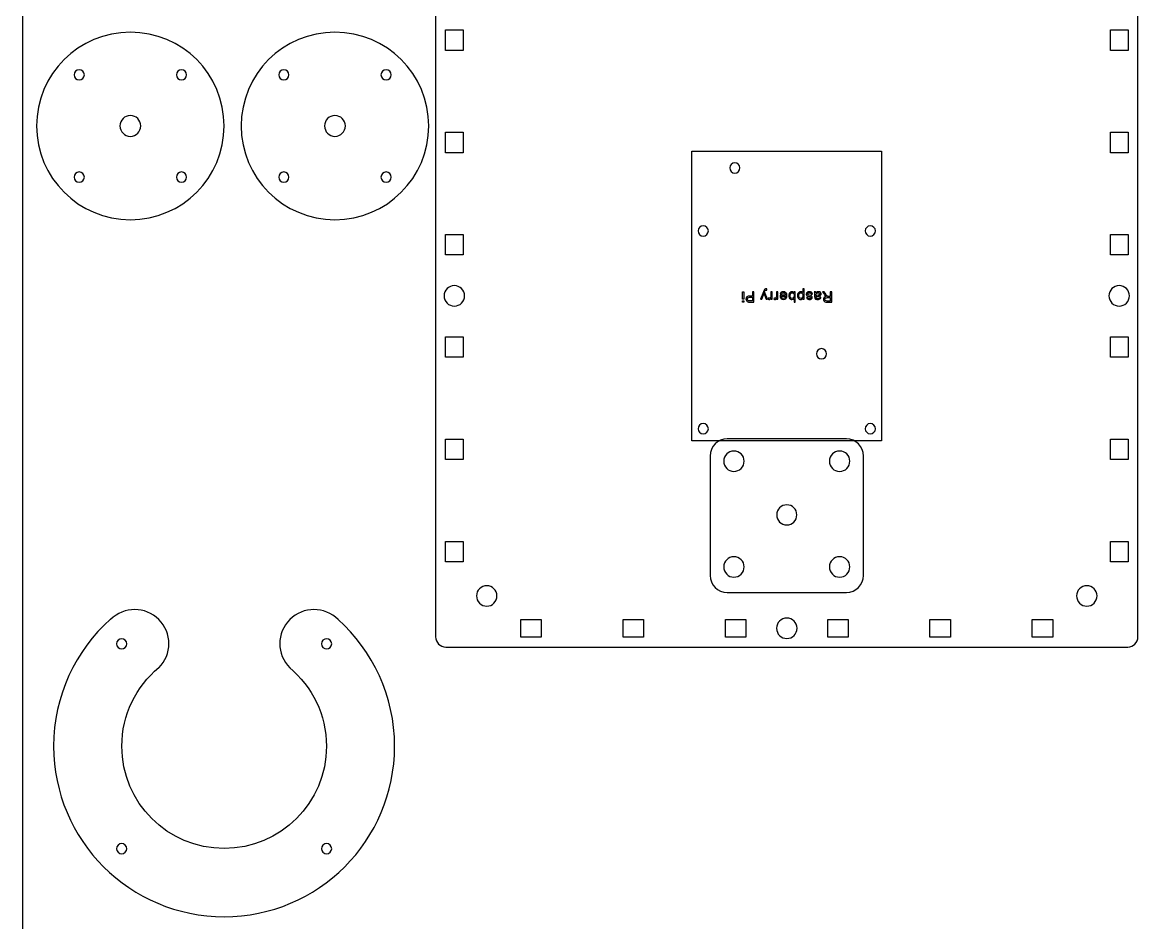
# Model space of a CAD drawing. Extents: x -439 to 785, y -667 to -15.
# Drawn here: x 15 to 345.8, y -523.3 to -259.4 of the extents above; entities that cross this region are included whole.
import ezdxf

# ---------------------------------------------------------------- set-up
doc = ezdxf.new("R2010")
doc.units = 0
doc.header["$MEASUREMENT"] = 0
doc.layers.add('LAYER_1', color=7, linetype='CONTINUOUS')

# ---------------------------------------------------------------- blocks, each defined once
blk = doc.blocks.new('BLOCK_2')
at = {"layer": 'LAYER_1', "color": 250}
blk.add_open_spline([(785, -570), (785, -578.28), (778.28, -585), (770, -585), (770, -585), (30, -585), (30, -585), (21.72, -585), (15, -578.28), (15, -570), (15, -570), (15, -30), (15, -30), (15, -21.72), (21.72, -15), (30, -15), (30, -15), (770, -15), (770, -15), (778.28, -15), (785, -21.72), (785, -30), (785, -30), (785, -570), (785, -570)], degree=3, knots=[0, 0, 0, 0, 1, 1, 1, 2, 2, 2, 3, 3, 3, 4, 4, 4, 5, 5, 5, 6, 6, 6, 7, 7, 7, 8, 8, 8, 8], dxfattribs=at)
blk = doc.blocks.new('BLOCK_7')
at = {"layer": 'LAYER_1', "color": 30}
for points in [[(226.51, -338.35), (226.51, -340.54), (226.13, -340.54), (226.13, -338.35), (226.51, -338.35)], [(226.51, -340.95), (226.51, -341.38), (226.13, -341.38), (226.13, -340.95), (226.51, -340.95)]]:
    blk.add_lwpolyline(points, dxfattribs=at)
for points, knots in [([(229.5, -338.35), (229.5, -338.35), (229.5, -341.38), (229.5, -341.38), (229.5, -341.38), (228.35, -341.38), (228.35, -341.38), (228.15, -341.38), (228, -341.37), (227.89, -341.35), (227.74, -341.32), (227.62, -341.28), (227.52, -341.21), (227.42, -341.14), (227.34, -341.04), (227.28, -340.91), (227.21, -340.79), (227.18, -340.65), (227.18, -340.5), (227.18, -340.24), (227.27, -340.03), (227.43, -339.85), (227.59, -339.67), (227.89, -339.58), (228.32, -339.58), (228.32, -339.58), (229.1, -339.58), (229.1, -339.58), (229.1, -339.58), (229.1, -338.35), (229.1, -338.35), (229.1, -338.35), (229.5, -338.35), (229.5, -338.35)], [0, 0, 0, 0, 1, 1, 1, 2, 2, 2, 3, 3, 3, 4, 4, 4, 5, 5, 5, 6, 6, 6, 7, 7, 7, 8, 8, 8, 9, 9, 9, 10, 10, 10, 11, 11, 11, 11]), ([(229.1, -339.94), (229.1, -339.94), (228.31, -339.94), (228.31, -339.94), (228.05, -339.94), (227.87, -339.99), (227.76, -340.08), (227.65, -340.18), (227.6, -340.31), (227.6, -340.49), (227.6, -340.62), (227.63, -340.72), (227.69, -340.82), (227.76, -340.91), (227.84, -340.96), (227.95, -340.99), (228.01, -341.01), (228.14, -341.02), (228.32, -341.02), (228.32, -341.02), (229.1, -341.02), (229.1, -341.02), (229.1, -341.02), (229.1, -339.94), (229.1, -339.94)], [0, 0, 0, 0, 1, 1, 1, 2, 2, 2, 3, 3, 3, 4, 4, 4, 5, 5, 5, 6, 6, 6, 7, 7, 7, 8, 8, 8, 8]), ([(233.28, -337.5), (233.28, -337.5), (233.32, -337.85), (233.32, -337.85), (233.24, -337.83), (233.17, -337.82), (233.11, -337.82), (233.02, -337.82), (232.96, -337.83), (232.91, -337.86), (232.86, -337.89), (232.82, -337.93), (232.78, -337.98), (232.76, -338.01), (232.72, -338.11), (232.67, -338.25), (232.66, -338.27), (232.65, -338.3), (232.64, -338.34), (232.64, -338.34), (233.47, -340.54), (233.47, -340.54), (233.47, -340.54), (233.07, -340.54), (233.07, -340.54), (233.07, -340.54), (232.61, -339.27), (232.61, -339.27), (232.55, -339.11), (232.5, -338.94), (232.45, -338.76), (232.41, -338.93), (232.36, -339.1), (232.3, -339.26), (232.3, -339.26), (231.83, -340.54), (231.83, -340.54), (231.83, -340.54), (231.46, -340.54), (231.46, -340.54), (231.46, -340.54), (232.29, -338.31), (232.29, -338.31), (232.38, -338.07), (232.45, -337.9), (232.5, -337.81), (232.57, -337.69), (232.65, -337.6), (232.73, -337.54), (232.82, -337.49), (232.92, -337.46), (233.04, -337.46), (233.11, -337.46), (233.19, -337.47), (233.28, -337.5)], [0, 0, 0, 0, 1, 1, 1, 2, 2, 2, 3, 3, 3, 4, 4, 4, 5, 5, 5, 6, 6, 6, 7, 7, 7, 8, 8, 8, 9, 9, 9, 10, 10, 10, 11, 11, 11, 12, 12, 12, 13, 13, 13, 14, 14, 14, 15, 15, 15, 16, 16, 16, 17, 17, 17, 18, 18, 18, 18]), ([(234.89, -338.35), (234.89, -338.35), (234.89, -340.54), (234.89, -340.54), (234.89, -340.54), (234.55, -340.54), (234.55, -340.54), (234.55, -340.54), (234.55, -340.21), (234.55, -340.21), (234.47, -340.37), (234.39, -340.47), (234.31, -340.52), (234.24, -340.57), (234.16, -340.59), (234.08, -340.59), (233.95, -340.59), (233.82, -340.55), (233.69, -340.47), (233.69, -340.47), (233.82, -340.13), (233.82, -340.13), (233.91, -340.18), (234, -340.21), (234.09, -340.21), (234.18, -340.21), (234.25, -340.18), (234.31, -340.13), (234.38, -340.09), (234.42, -340.02), (234.45, -339.93), (234.49, -339.8), (234.51, -339.65), (234.51, -339.5), (234.51, -339.5), (234.51, -338.35), (234.51, -338.35), (234.51, -338.35), (234.89, -338.35), (234.89, -338.35)], [0, 0, 0, 0, 1, 1, 1, 2, 2, 2, 3, 3, 3, 4, 4, 4, 5, 5, 5, 6, 6, 6, 7, 7, 7, 8, 8, 8, 9, 9, 9, 10, 10, 10, 11, 11, 11, 12, 12, 12, 13, 13, 13, 13]), ([(236.51, -338.35), (236.51, -338.35), (236.51, -340.54), (236.51, -340.54), (236.51, -340.54), (236.17, -340.54), (236.17, -340.54), (236.17, -340.54), (236.17, -340.21), (236.17, -340.21), (236.09, -340.37), (236.01, -340.47), (235.94, -340.52), (235.86, -340.57), (235.78, -340.59), (235.7, -340.59), (235.57, -340.59), (235.44, -340.55), (235.31, -340.47), (235.31, -340.47), (235.44, -340.13), (235.44, -340.13), (235.53, -340.18), (235.62, -340.21), (235.72, -340.21), (235.8, -340.21), (235.87, -340.18), (235.93, -340.13), (236, -340.09), (236.05, -340.02), (236.07, -339.93), (236.11, -339.8), (236.13, -339.65), (236.13, -339.5), (236.13, -339.5), (236.13, -338.35), (236.13, -338.35), (236.13, -338.35), (236.51, -338.35), (236.51, -338.35)], [0, 0, 0, 0, 1, 1, 1, 2, 2, 2, 3, 3, 3, 4, 4, 4, 5, 5, 5, 6, 6, 6, 7, 7, 7, 8, 8, 8, 9, 9, 9, 10, 10, 10, 11, 11, 11, 12, 12, 12, 13, 13, 13, 13]), ([(237.57, -339.05), (237.57, -339.05), (237.18, -339.01), (237.18, -339.01), (237.24, -338.78), (237.35, -338.61), (237.52, -338.48), (237.68, -338.36), (237.89, -338.3), (238.15, -338.3), (238.47, -338.3), (238.72, -338.4), (238.91, -338.6), (239.1, -338.79), (239.19, -339.07), (239.19, -339.43), (239.19, -339.8), (239.1, -340.08), (238.91, -340.29), (238.72, -340.49), (238.47, -340.59), (238.17, -340.59), (237.87, -340.59), (237.63, -340.49), (237.45, -340.29), (237.26, -340.09), (237.17, -339.81), (237.17, -339.45), (237.17, -339.43), (237.17, -339.39), (237.17, -339.35), (237.17, -339.35), (238.81, -339.35), (238.81, -339.35), (238.79, -339.11), (238.73, -338.92), (238.6, -338.8), (238.48, -338.67), (238.33, -338.6), (238.14, -338.6), (238.01, -338.6), (237.89, -338.64), (237.8, -338.71), (237.7, -338.78), (237.62, -338.9), (237.57, -339.05)], [0, 0, 0, 0, 1, 1, 1, 2, 2, 2, 3, 3, 3, 4, 4, 4, 5, 5, 5, 6, 6, 6, 7, 7, 7, 8, 8, 8, 9, 9, 9, 10, 10, 10, 11, 11, 11, 12, 12, 12, 13, 13, 13, 14, 14, 14, 15, 15, 15, 15]), ([(238.79, -339.66), (238.79, -339.66), (237.56, -339.66), (237.56, -339.66), (237.58, -339.84), (237.63, -339.98), (237.7, -340.07), (237.82, -340.21), (237.97, -340.29), (238.16, -340.29), (238.33, -340.29), (238.48, -340.23), (238.59, -340.11), (238.71, -340), (238.78, -339.85), (238.79, -339.66)], [0, 0, 0, 0, 1, 1, 1, 2, 2, 2, 3, 3, 3, 4, 4, 4, 5, 5, 5, 5]), ([(241.29, -338.35), (241.29, -338.35), (241.64, -338.35), (241.64, -338.35), (241.64, -338.35), (241.64, -341.38), (241.64, -341.38), (241.64, -341.38), (241.27, -341.38), (241.27, -341.38), (241.27, -341.38), (241.27, -340.3), (241.27, -340.3), (241.11, -340.49), (240.91, -340.59), (240.66, -340.59), (240.53, -340.59), (240.4, -340.57), (240.28, -340.51), (240.16, -340.46), (240.06, -340.38), (239.98, -340.28), (239.9, -340.18), (239.84, -340.06), (239.8, -339.92), (239.76, -339.79), (239.73, -339.64), (239.73, -339.48), (239.73, -339.1), (239.83, -338.81), (240.01, -338.61), (240.2, -338.4), (240.42, -338.3), (240.68, -338.3), (240.94, -338.3), (241.14, -338.41), (241.29, -338.62), (241.29, -338.62), (241.29, -338.35), (241.29, -338.35)], [0, 0, 0, 0, 1, 1, 1, 2, 2, 2, 3, 3, 3, 4, 4, 4, 5, 5, 5, 6, 6, 6, 7, 7, 7, 8, 8, 8, 9, 9, 9, 10, 10, 10, 11, 11, 11, 12, 12, 12, 13, 13, 13, 13]), ([(241.3, -339.46), (241.3, -339.2), (241.26, -339.01), (241.19, -338.89), (241.07, -338.7), (240.91, -338.6), (240.71, -338.6), (240.55, -338.6), (240.41, -338.67), (240.29, -338.82), (240.17, -338.96), (240.11, -339.17), (240.11, -339.45), (240.11, -339.73), (240.17, -339.95), (240.28, -340.08), (240.4, -340.22), (240.54, -340.29), (240.7, -340.29), (240.86, -340.29), (241, -340.22), (241.12, -340.08), (241.24, -339.93), (241.3, -339.73), (241.3, -339.46)], [0, 0, 0, 0, 1, 1, 1, 2, 2, 2, 3, 3, 3, 4, 4, 4, 5, 5, 5, 6, 6, 6, 7, 7, 7, 8, 8, 8, 8]), ([(244.2, -337.51), (244.2, -337.51), (244.2, -340.54), (244.2, -340.54), (244.2, -340.54), (243.86, -340.54), (243.86, -340.54), (243.86, -340.54), (243.86, -340.26), (243.86, -340.26), (243.78, -340.37), (243.69, -340.45), (243.59, -340.51), (243.49, -340.56), (243.37, -340.59), (243.23, -340.59), (243.04, -340.59), (242.87, -340.54), (242.73, -340.45), (242.59, -340.35), (242.48, -340.22), (242.4, -340.04), (242.33, -339.86), (242.3, -339.67), (242.3, -339.46), (242.3, -339.24), (242.34, -339.04), (242.42, -338.86), (242.5, -338.68), (242.61, -338.54), (242.77, -338.44), (242.92, -338.35), (243.08, -338.3), (243.25, -338.3), (243.38, -338.3), (243.49, -338.32), (243.59, -338.38), (243.68, -338.43), (243.77, -338.5), (243.83, -338.58), (243.83, -338.58), (243.83, -337.51), (243.83, -337.51), (243.83, -337.51), (244.2, -337.51), (244.2, -337.51)], [0, 0, 0, 0, 1, 1, 1, 2, 2, 2, 3, 3, 3, 4, 4, 4, 5, 5, 5, 6, 6, 6, 7, 7, 7, 8, 8, 8, 9, 9, 9, 10, 10, 10, 11, 11, 11, 12, 12, 12, 13, 13, 13, 14, 14, 14, 15, 15, 15, 15]), ([(243.86, -339.43), (243.86, -339.15), (243.81, -338.94), (243.69, -338.81), (243.58, -338.67), (243.44, -338.6), (243.28, -338.6), (243.11, -338.6), (242.97, -338.67), (242.85, -338.81), (242.73, -338.95), (242.68, -339.17), (242.68, -339.46), (242.68, -339.74), (242.73, -339.95), (242.85, -340.09), (242.96, -340.23), (243.1, -340.3), (243.26, -340.3), (243.42, -340.3), (243.56, -340.23), (243.68, -340.08), (243.8, -339.93), (243.86, -339.72), (243.86, -339.43)], [0, 0, 0, 0, 1, 1, 1, 2, 2, 2, 3, 3, 3, 4, 4, 4, 5, 5, 5, 6, 6, 6, 7, 7, 7, 8, 8, 8, 8]), ([(246.68, -339), (246.68, -339), (246.31, -339.06), (246.31, -339.06), (246.29, -338.91), (246.23, -338.8), (246.14, -338.72), (246.04, -338.64), (245.91, -338.6), (245.74, -338.6), (245.57, -338.6), (245.44, -338.64), (245.36, -338.71), (245.28, -338.78), (245.24, -338.86), (245.24, -338.95), (245.24, -339.04), (245.27, -339.1), (245.35, -339.15), (245.4, -339.18), (245.52, -339.23), (245.73, -339.28), (246, -339.35), (246.19, -339.41), (246.29, -339.46), (246.4, -339.51), (246.48, -339.58), (246.53, -339.67), (246.59, -339.75), (246.62, -339.85), (246.62, -339.96), (246.62, -340.06), (246.59, -340.15), (246.55, -340.23), (246.5, -340.32), (246.44, -340.38), (246.37, -340.44), (246.31, -340.48), (246.23, -340.52), (246.13, -340.55), (246.03, -340.58), (245.92, -340.59), (245.81, -340.59), (245.64, -340.59), (245.48, -340.57), (245.35, -340.52), (245.22, -340.47), (245.13, -340.4), (245.07, -340.32), (245, -340.23), (244.96, -340.12), (244.94, -339.98), (244.94, -339.98), (245.3, -339.93), (245.3, -339.93), (245.32, -340.04), (245.37, -340.13), (245.45, -340.19), (245.52, -340.25), (245.64, -340.29), (245.78, -340.29), (245.95, -340.29), (246.07, -340.26), (246.15, -340.2), (246.22, -340.15), (246.26, -340.08), (246.26, -340), (246.26, -339.96), (246.24, -339.91), (246.21, -339.87), (246.18, -339.83), (246.13, -339.8), (246.07, -339.77), (246.03, -339.76), (245.92, -339.73), (245.74, -339.68), (245.48, -339.61), (245.29, -339.55), (245.19, -339.51), (245.08, -339.46), (245, -339.4), (244.94, -339.31), (244.88, -339.23), (244.85, -339.12), (244.85, -338.99), (244.85, -338.87), (244.89, -338.75), (244.96, -338.64), (245.04, -338.53), (245.14, -338.45), (245.28, -338.39), (245.41, -338.33), (245.57, -338.3), (245.74, -338.3), (246.02, -338.3), (246.24, -338.36), (246.39, -338.48), (246.54, -338.59), (246.64, -338.77), (246.68, -339)], [0, 0, 0, 0, 1, 1, 1, 2, 2, 2, 3, 3, 3, 4, 4, 4, 5, 5, 5, 6, 6, 6, 7, 7, 7, 8, 8, 8, 9, 9, 9, 10, 10, 10, 11, 11, 11, 12, 12, 12, 13, 13, 13, 14, 14, 14, 15, 15, 15, 16, 16, 16, 17, 17, 17, 18, 18, 18, 19, 19, 19, 20, 20, 20, 21, 21, 21, 22, 22, 22, 23, 23, 23, 24, 24, 24, 25, 25, 25, 26, 26, 26, 27, 27, 27, 28, 28, 28, 29, 29, 29, 30, 30, 30, 31, 31, 31, 32, 32, 32, 33, 33, 33, 33]), ([(247.66, -338.62), (247.8, -338.5), (247.93, -338.42), (248.06, -338.37), (248.19, -338.32), (248.33, -338.3), (248.47, -338.3), (248.71, -338.3), (248.9, -338.36), (249.03, -338.48), (249.16, -338.59), (249.22, -338.74), (249.22, -338.93), (249.22, -339.03), (249.2, -339.13), (249.15, -339.22), (249.1, -339.31), (249.04, -339.38), (248.96, -339.43), (248.88, -339.49), (248.79, -339.53), (248.69, -339.56), (248.62, -339.58), (248.5, -339.59), (248.36, -339.61), (248.06, -339.65), (247.84, -339.69), (247.69, -339.74), (247.69, -339.79), (247.69, -339.82), (247.69, -339.84), (247.69, -339.99), (247.73, -340.1), (247.8, -340.16), (247.89, -340.24), (248.03, -340.28), (248.22, -340.28), (248.4, -340.28), (248.53, -340.25), (248.61, -340.19), (248.69, -340.13), (248.75, -340.02), (248.79, -339.87), (248.79, -339.87), (249.16, -339.92), (249.16, -339.92), (249.12, -340.07), (249.07, -340.2), (248.99, -340.29), (248.92, -340.39), (248.81, -340.46), (248.67, -340.52), (248.52, -340.57), (248.36, -340.59), (248.17, -340.59), (247.98, -340.59), (247.83, -340.57), (247.71, -340.53), (247.59, -340.48), (247.51, -340.43), (247.45, -340.36), (247.4, -340.29), (247.36, -340.21), (247.34, -340.11), (247.32, -340.04), (247.32, -339.93), (247.32, -339.76), (247.32, -339.76), (247.32, -339.27), (247.32, -339.27), (247.32, -338.92), (247.31, -338.7), (247.29, -338.61), (247.28, -338.52), (247.25, -338.43), (247.2, -338.35), (247.2, -338.35), (247.59, -338.35), (247.59, -338.35), (247.63, -338.42), (247.65, -338.52), (247.66, -338.62)], [0, 0, 0, 0, 1, 1, 1, 2, 2, 2, 3, 3, 3, 4, 4, 4, 5, 5, 5, 6, 6, 6, 7, 7, 7, 8, 8, 8, 9, 9, 9, 10, 10, 10, 11, 11, 11, 12, 12, 12, 13, 13, 13, 14, 14, 14, 15, 15, 15, 16, 16, 16, 17, 17, 17, 18, 18, 18, 19, 19, 19, 20, 20, 20, 21, 21, 21, 22, 22, 22, 23, 23, 23, 24, 24, 24, 25, 25, 25, 26, 26, 26, 27, 27, 27, 27]), ([(247.69, -339.45), (247.83, -339.39), (248.03, -339.35), (248.3, -339.31), (248.45, -339.29), (248.56, -339.26), (248.63, -339.23), (248.69, -339.21), (248.74, -339.17), (248.77, -339.11), (248.81, -339.06), (248.82, -339), (248.82, -338.94), (248.82, -338.84), (248.79, -338.75), (248.71, -338.69), (248.64, -338.62), (248.53, -338.59), (248.38, -338.59), (248.24, -338.59), (248.11, -338.62), (248, -338.68), (247.89, -338.75), (247.81, -338.83), (247.75, -338.94), (247.71, -339.02), (247.69, -339.15), (247.69, -339.31), (247.69, -339.31), (247.69, -339.45), (247.69, -339.45)], [0, 0, 0, 0, 1, 1, 1, 2, 2, 2, 3, 3, 3, 4, 4, 4, 5, 5, 5, 6, 6, 6, 7, 7, 7, 8, 8, 8, 9, 9, 9, 10, 10, 10, 10]), ([(252.31, -338.35), (252.31, -338.35), (252.31, -341.38), (252.31, -341.38), (252.31, -341.38), (250.97, -341.38), (250.97, -341.38), (250.7, -341.38), (250.49, -341.35), (250.35, -341.3), (250.21, -341.24), (250.1, -341.15), (250.01, -341.01), (249.93, -340.87), (249.89, -340.72), (249.89, -340.55), (249.89, -340.34), (249.96, -340.15), (250.1, -340.01), (250.24, -339.86), (250.45, -339.77), (250.74, -339.73), (250.64, -339.68), (250.55, -339.63), (250.5, -339.58), (250.38, -339.47), (250.27, -339.33), (250.17, -339.17), (250.17, -339.17), (249.64, -338.35), (249.64, -338.35), (249.64, -338.35), (250.14, -338.35), (250.14, -338.35), (250.14, -338.35), (250.55, -338.98), (250.55, -338.98), (250.66, -339.16), (250.76, -339.3), (250.83, -339.4), (250.91, -339.49), (250.98, -339.56), (251.04, -339.6), (251.1, -339.64), (251.16, -339.66), (251.22, -339.68), (251.27, -339.69), (251.34, -339.69), (251.44, -339.69), (251.44, -339.69), (251.91, -339.69), (251.91, -339.69), (251.91, -339.69), (251.91, -338.35), (251.91, -338.35), (251.91, -338.35), (252.31, -338.35), (252.31, -338.35)], [0, 0, 0, 0, 1, 1, 1, 2, 2, 2, 3, 3, 3, 4, 4, 4, 5, 5, 5, 6, 6, 6, 7, 7, 7, 8, 8, 8, 9, 9, 9, 10, 10, 10, 11, 11, 11, 12, 12, 12, 13, 13, 13, 14, 14, 14, 15, 15, 15, 16, 16, 16, 17, 17, 17, 18, 18, 18, 19, 19, 19, 19]), ([(251.91, -340.04), (251.91, -340.04), (251.05, -340.04), (251.05, -340.04), (250.86, -340.04), (250.72, -340.06), (250.62, -340.1), (250.51, -340.14), (250.44, -340.2), (250.38, -340.28), (250.33, -340.36), (250.3, -340.45), (250.3, -340.55), (250.3, -340.69), (250.35, -340.81), (250.46, -340.9), (250.56, -341), (250.73, -341.04), (250.95, -341.04), (250.95, -341.04), (251.91, -341.04), (251.91, -341.04), (251.91, -341.04), (251.91, -340.04), (251.91, -340.04)], [0, 0, 0, 0, 1, 1, 1, 2, 2, 2, 3, 3, 3, 4, 4, 4, 5, 5, 5, 6, 6, 6, 7, 7, 7, 8, 8, 8, 8])]:
    blk.add_open_spline(points, degree=3, knots=knots, dxfattribs=at)
blk = doc.blocks.new('BLOCK_18')
at = {"layer": 'LAYER_1', "color": 250}
for points, knots in [([(261.64, -421.5), (261.64, -424.26), (259.4, -426.5), (256.64, -426.5), (256.64, -426.5), (221.64, -426.5), (221.64, -426.5), (218.88, -426.5), (216.64, -424.26), (216.64, -421.5), (216.64, -421.5), (216.64, -386.5), (216.64, -386.5), (216.64, -383.74), (218.88, -381.5), (221.64, -381.5), (221.64, -381.5), (256.64, -381.5), (256.64, -381.5), (259.4, -381.5), (261.64, -383.74), (261.64, -386.5), (261.64, -386.5), (261.64, -421.5), (261.64, -421.5)], [0, 0, 0, 0, 1, 1, 1, 2, 2, 2, 3, 3, 3, 4, 4, 4, 5, 5, 5, 6, 6, 6, 7, 7, 7, 8, 8, 8, 8]), ([(226.64, -388.03), (226.64, -389.69), (225.3, -391.03), (223.64, -391.03), (221.98, -391.03), (220.64, -389.69), (220.64, -388.03), (220.64, -386.37), (221.98, -385.03), (223.64, -385.03), (225.3, -385.03), (226.64, -386.37), (226.64, -388.03)], [0, 0, 0, 0, 1, 1, 1, 2, 2, 2, 3, 3, 3, 4, 4, 4, 4]), ([(257.64, -388.03), (257.64, -389.69), (256.3, -391.03), (254.64, -391.03), (252.98, -391.03), (251.64, -389.69), (251.64, -388.03), (251.64, -386.37), (252.98, -385.03), (254.64, -385.03), (256.3, -385.03), (257.64, -386.37), (257.64, -388.03)], [0, 0, 0, 0, 1, 1, 1, 2, 2, 2, 3, 3, 3, 4, 4, 4, 4]), ([(226.64, -419.03), (226.64, -420.69), (225.3, -422.03), (223.64, -422.03), (221.98, -422.03), (220.64, -420.69), (220.64, -419.03), (220.64, -417.37), (221.98, -416.03), (223.64, -416.03), (225.3, -416.03), (226.64, -417.37), (226.64, -419.03)], [0, 0, 0, 0, 1, 1, 1, 2, 2, 2, 3, 3, 3, 4, 4, 4, 4]), ([(257.64, -419.03), (257.64, -420.69), (256.3, -422.03), (254.64, -422.03), (252.98, -422.03), (251.64, -420.69), (251.64, -419.03), (251.64, -417.37), (252.98, -416.03), (254.64, -416.03), (256.3, -416.03), (257.64, -417.37), (257.64, -419.03)], [0, 0, 0, 0, 1, 1, 1, 2, 2, 2, 3, 3, 3, 4, 4, 4, 4])]:
    blk.add_open_spline(points, degree=3, knots=knots, dxfattribs=at)
at = {"layer": 'LAYER_1', "color": 7}
blk.add_open_spline([(242.09, -403.77), (242.09, -405.4), (240.77, -406.72), (239.14, -406.72), (237.51, -406.72), (236.19, -405.4), (236.19, -403.77), (236.19, -402.14), (237.51, -400.82), (239.14, -400.82), (240.77, -400.82), (242.09, -402.14), (242.09, -403.77)], degree=3, knots=[0, 0, 0, 0, 1, 1, 1, 2, 2, 2, 3, 3, 3, 4, 4, 4, 4], dxfattribs=at)

msp = doc.modelspace()

# ---------------------------------------------------------------- linework, layer by layer
at = {"layer": 'LAYER_1', "color": 250}
for points in [[(144.21, -261.53), (144.21, -267.53), (139.06, -267.53), (139.06, -261.53), (144.21, -261.53)], [(339.22, -261.53), (339.22, -267.53), (334.07, -267.53), (334.07, -261.53), (339.22, -261.53)], [(144.21, -291.53), (144.21, -297.53), (139.06, -297.53), (139.06, -291.53), (144.21, -291.53)], [(339.22, -291.53), (339.22, -297.53), (334.07, -297.53), (334.07, -291.53), (339.22, -291.53)], [(144.21, -321.53), (144.21, -327.53), (139.06, -327.53), (139.06, -321.53), (144.21, -321.53)], [(339.22, -321.53), (339.22, -327.53), (334.07, -327.53), (334.07, -321.53), (339.22, -321.53)], [(144.21, -351.53), (144.21, -357.53), (139.06, -357.53), (139.06, -351.53), (144.21, -351.53)], [(339.22, -351.53), (339.22, -357.53), (334.07, -357.53), (334.07, -351.53), (339.22, -351.53)], [(144.21, -381.53), (144.21, -387.53), (139.06, -387.53), (139.06, -381.53), (144.21, -381.53)], [(339.22, -381.53), (339.22, -387.53), (334.07, -387.53), (334.07, -381.53), (339.22, -381.53)], [(144.21, -411.53), (144.21, -417.53), (139.06, -417.53), (139.06, -411.53), (144.21, -411.53)], [(339.22, -411.53), (339.22, -417.53), (334.07, -417.53), (334.07, -411.53), (339.22, -411.53)], [(167.14, -439.61), (161.14, -439.61), (161.14, -434.46), (167.14, -434.46), (167.14, -439.61)], [(197.14, -439.61), (191.14, -439.61), (191.14, -434.46), (197.14, -434.46), (197.14, -439.61)], [(227.14, -439.61), (221.14, -439.61), (221.14, -434.46), (227.14, -434.46), (227.14, -439.61)], [(257.14, -439.61), (251.14, -439.61), (251.14, -434.46), (257.14, -434.46), (257.14, -439.61)], [(287.14, -439.61), (281.14, -439.61), (281.14, -434.46), (287.14, -434.46), (287.14, -439.61)], [(317.14, -439.61), (311.14, -439.61), (311.14, -434.46), (317.14, -434.46), (317.14, -439.61)]]:
    msp.add_lwpolyline(points, dxfattribs=at)
at = {"layer": 'LAYER_1', "color": 30}
msp.add_lwpolyline([(266.95, -297.07), (266.95, -382), (211.33, -382), (211.33, -297.07), (266.95, -297.07)], dxfattribs=at)
at = {"layer": 'LAYER_1', "color": 250}
for points, knots in [([(339.14, -236.53), (340.8, -236.53), (342.14, -237.88), (342.14, -239.53), (342.14, -239.53), (342.14, -439.53), (342.14, -439.53), (342.14, -441.19), (340.8, -442.53), (339.14, -442.53), (339.14, -442.53), (139.14, -442.53), (139.14, -442.53), (137.48, -442.53), (136.14, -441.19), (136.14, -439.53), (136.14, -439.53), (136.14, -239.53), (136.14, -239.53), (136.14, -237.88), (137.48, -236.53), (139.14, -236.53), (139.14, -236.53), (339.14, -236.53), (339.14, -236.53)], [0, 0, 0, 0, 1, 1, 1, 2, 2, 2, 3, 3, 3, 4, 4, 4, 5, 5, 5, 6, 6, 6, 7, 7, 7, 8, 8, 8, 8]), ([(74.12, -289.68), (74.12, -304.87), (61.81, -317.18), (46.62, -317.18), (31.43, -317.18), (19.12, -304.87), (19.12, -289.68), (19.12, -274.49), (31.43, -262.18), (46.62, -262.18), (61.81, -262.18), (74.12, -274.49), (74.12, -289.68)], [0, 0, 0, 0, 1, 1, 1, 2, 2, 2, 3, 3, 3, 4, 4, 4, 4]), ([(134.12, -289.68), (134.12, -304.87), (121.81, -317.18), (106.62, -317.18), (91.43, -317.18), (79.12, -304.87), (79.12, -289.68), (79.12, -274.49), (91.43, -262.18), (106.62, -262.18), (121.81, -262.18), (134.12, -274.49), (134.12, -289.68)], [0, 0, 0, 0, 1, 1, 1, 2, 2, 2, 3, 3, 3, 4, 4, 4, 4]), ([(33.12, -274.68), (33.12, -275.51), (32.45, -276.18), (31.62, -276.18), (30.79, -276.18), (30.12, -275.51), (30.12, -274.68), (30.12, -273.85), (30.79, -273.18), (31.62, -273.18), (32.45, -273.18), (33.12, -273.85), (33.12, -274.68)], [0, 0, 0, 0, 1, 1, 1, 2, 2, 2, 3, 3, 3, 4, 4, 4, 4]), ([(63.12, -274.68), (63.12, -275.51), (62.45, -276.18), (61.62, -276.18), (60.79, -276.18), (60.12, -275.51), (60.12, -274.68), (60.12, -273.85), (60.79, -273.18), (61.62, -273.18), (62.45, -273.18), (63.12, -273.85), (63.12, -274.68)], [0, 0, 0, 0, 1, 1, 1, 2, 2, 2, 3, 3, 3, 4, 4, 4, 4]), ([(93.12, -274.68), (93.12, -275.51), (92.45, -276.18), (91.62, -276.18), (90.79, -276.18), (90.12, -275.51), (90.12, -274.68), (90.12, -273.85), (90.79, -273.18), (91.62, -273.18), (92.45, -273.18), (93.12, -273.85), (93.12, -274.68)], [0, 0, 0, 0, 1, 1, 1, 2, 2, 2, 3, 3, 3, 4, 4, 4, 4]), ([(123.12, -274.68), (123.12, -275.51), (122.45, -276.18), (121.62, -276.18), (120.79, -276.18), (120.12, -275.51), (120.12, -274.68), (120.12, -273.85), (120.79, -273.18), (121.62, -273.18), (122.45, -273.18), (123.12, -273.85), (123.12, -274.68)], [0, 0, 0, 0, 1, 1, 1, 2, 2, 2, 3, 3, 3, 4, 4, 4, 4]), ([(49.67, -289.68), (49.67, -291.36), (48.3, -292.73), (46.62, -292.73), (44.93, -292.73), (43.57, -291.36), (43.57, -289.68), (43.57, -288), (44.93, -286.63), (46.62, -286.63), (48.3, -286.63), (49.67, -288), (49.67, -289.68)], [0, 0, 0, 0, 1, 1, 1, 2, 2, 2, 3, 3, 3, 4, 4, 4, 4]), ([(109.67, -289.68), (109.67, -291.36), (108.3, -292.73), (106.62, -292.73), (104.93, -292.73), (103.57, -291.36), (103.57, -289.68), (103.57, -288), (104.93, -286.63), (106.62, -286.63), (108.3, -286.63), (109.67, -288), (109.67, -289.68)], [0, 0, 0, 0, 1, 1, 1, 2, 2, 2, 3, 3, 3, 4, 4, 4, 4]), ([(223.91, -300.51), (224.73, -300.51), (225.41, -301.18), (225.41, -302.01), (225.41, -302.84), (224.73, -303.51), (223.91, -303.51), (223.08, -303.51), (222.41, -302.84), (222.41, -302.01), (222.41, -301.18), (223.08, -300.51), (223.91, -300.51)], [0, 0, 0, 0, 1, 1, 1, 2, 2, 2, 3, 3, 3, 4, 4, 4, 4]), ([(33.12, -304.68), (33.12, -305.51), (32.45, -306.18), (31.62, -306.18), (30.79, -306.18), (30.12, -305.51), (30.12, -304.68), (30.12, -303.85), (30.79, -303.18), (31.62, -303.18), (32.45, -303.18), (33.12, -303.85), (33.12, -304.68)], [0, 0, 0, 0, 1, 1, 1, 2, 2, 2, 3, 3, 3, 4, 4, 4, 4]), ([(63.12, -304.68), (63.12, -305.51), (62.45, -306.18), (61.62, -306.18), (60.79, -306.18), (60.12, -305.51), (60.12, -304.68), (60.12, -303.85), (60.79, -303.18), (61.62, -303.18), (62.45, -303.18), (63.12, -303.85), (63.12, -304.68)], [0, 0, 0, 0, 1, 1, 1, 2, 2, 2, 3, 3, 3, 4, 4, 4, 4]), ([(93.12, -304.68), (93.12, -305.51), (92.45, -306.18), (91.62, -306.18), (90.79, -306.18), (90.12, -305.51), (90.12, -304.68), (90.12, -303.85), (90.79, -303.18), (91.62, -303.18), (92.45, -303.18), (93.12, -303.85), (93.12, -304.68)], [0, 0, 0, 0, 1, 1, 1, 2, 2, 2, 3, 3, 3, 4, 4, 4, 4]), ([(123.12, -304.68), (123.12, -305.51), (122.45, -306.18), (121.62, -306.18), (120.79, -306.18), (120.12, -305.51), (120.12, -304.68), (120.12, -303.85), (120.79, -303.18), (121.62, -303.18), (122.45, -303.18), (123.12, -303.85), (123.12, -304.68)], [0, 0, 0, 0, 1, 1, 1, 2, 2, 2, 3, 3, 3, 4, 4, 4, 4]), ([(213.14, -320.49), (213.14, -319.66), (213.81, -318.99), (214.64, -318.99), (215.47, -318.99), (216.14, -319.66), (216.14, -320.49), (216.14, -321.32), (215.47, -321.99), (214.64, -321.99), (213.81, -321.99), (213.14, -321.32), (213.14, -320.49)], [0, 0, 0, 0, 1, 1, 1, 2, 2, 2, 3, 3, 3, 4, 4, 4, 4]), ([(262.14, -320.49), (262.14, -319.66), (262.81, -318.99), (263.64, -318.99), (264.47, -318.99), (265.14, -319.66), (265.14, -320.49), (265.14, -321.32), (264.47, -321.99), (263.64, -321.99), (262.81, -321.99), (262.14, -321.32), (262.14, -320.49)], [0, 0, 0, 0, 1, 1, 1, 2, 2, 2, 3, 3, 3, 4, 4, 4, 4]), ([(138.64, -339.53), (138.64, -337.87), (139.98, -336.53), (141.64, -336.53), (143.3, -336.53), (144.64, -337.87), (144.64, -339.53), (144.64, -341.19), (143.3, -342.53), (141.64, -342.53), (139.98, -342.53), (138.64, -341.19), (138.64, -339.53)], [0, 0, 0, 0, 1, 1, 1, 2, 2, 2, 3, 3, 3, 4, 4, 4, 4]), ([(333.64, -339.53), (333.64, -337.87), (334.98, -336.53), (336.64, -336.53), (338.3, -336.53), (339.64, -337.87), (339.64, -339.53), (339.64, -341.19), (338.3, -342.53), (336.64, -342.53), (334.98, -342.53), (333.64, -341.19), (333.64, -339.53)], [0, 0, 0, 0, 1, 1, 1, 2, 2, 2, 3, 3, 3, 4, 4, 4, 4]), ([(249.31, -355.01), (250.14, -355.01), (250.81, -355.68), (250.81, -356.51), (250.81, -357.34), (250.14, -358.01), (249.31, -358.01), (248.48, -358.01), (247.81, -357.34), (247.81, -356.51), (247.81, -355.68), (248.48, -355.01), (249.31, -355.01)], [0, 0, 0, 0, 1, 1, 1, 2, 2, 2, 3, 3, 3, 4, 4, 4, 4]), ([(213.14, -378.49), (213.14, -377.66), (213.81, -376.99), (214.64, -376.99), (215.47, -376.99), (216.14, -377.66), (216.14, -378.49), (216.14, -379.32), (215.47, -379.99), (214.64, -379.99), (213.81, -379.99), (213.14, -379.32), (213.14, -378.49)], [0, 0, 0, 0, 1, 1, 1, 2, 2, 2, 3, 3, 3, 4, 4, 4, 4]), ([(262.14, -378.49), (262.14, -377.66), (262.81, -376.99), (263.64, -376.99), (264.47, -376.99), (265.14, -377.66), (265.14, -378.49), (265.14, -379.32), (264.47, -379.99), (263.64, -379.99), (262.81, -379.99), (262.14, -379.32), (262.14, -378.49)], [0, 0, 0, 0, 1, 1, 1, 2, 2, 2, 3, 3, 3, 4, 4, 4, 4]), ([(151.14, -424.54), (152.8, -424.54), (154.14, -425.88), (154.14, -427.54), (154.14, -429.19), (152.8, -430.54), (151.14, -430.54), (149.48, -430.54), (148.14, -429.19), (148.14, -427.54), (148.14, -425.88), (149.48, -424.54), (151.14, -424.54)], [0, 0, 0, 0, 1, 1, 1, 2, 2, 2, 3, 3, 3, 4, 4, 4, 4]), ([(327.14, -424.54), (328.8, -424.54), (330.14, -425.88), (330.14, -427.54), (330.14, -429.19), (328.8, -430.54), (327.14, -430.54), (325.48, -430.54), (324.14, -429.19), (324.14, -427.54), (324.14, -425.88), (325.48, -424.54), (327.14, -424.54)], [0, 0, 0, 0, 1, 1, 1, 2, 2, 2, 3, 3, 3, 4, 4, 4, 4]), ([(239.14, -434.03), (240.8, -434.03), (242.14, -435.38), (242.14, -437.03), (242.14, -438.69), (240.8, -440.03), (239.14, -440.03), (237.48, -440.03), (236.14, -438.69), (236.14, -437.03), (236.14, -435.38), (237.48, -434.03), (239.14, -434.03)], [0, 0, 0, 0, 1, 1, 1, 2, 2, 2, 3, 3, 3, 4, 4, 4, 4])]:
    msp.add_open_spline(points, degree=3, knots=knots, dxfattribs=at)
at = {"layer": 'LAYER_1', "color": 83}
for points, knots in [([(40.84, -434.48), (44.74, -430.57), (51.07, -430.57), (54.98, -434.48), (58.88, -438.38), (58.88, -444.71), (54.98, -448.62), (54.98, -448.62), (54.94, -448.57), (54.94, -448.57), (48.33, -454.07), (44.12, -462.36), (44.12, -471.63), (44.12, -488.2), (57.55, -501.63), (74.12, -501.63), (90.69, -501.63), (104.12, -488.2), (104.12, -471.63), (104.12, -462.36), (99.91, -454.07), (93.3, -448.57), (93.3, -448.57), (93.39, -448.6), (93.39, -448.6), (89.48, -444.69), (89.48, -438.36), (93.39, -434.46), (97.29, -430.55), (103.63, -430.55), (107.53, -434.46), (107.53, -434.46), (107.54, -434.45), (107.54, -434.45), (117.72, -443.6), (124.12, -456.87), (124.12, -471.63), (124.12, -499.25), (101.73, -521.63), (74.12, -521.63), (46.5, -521.63), (24.12, -499.25), (24.12, -471.63), (24.12, -456.84), (30.54, -443.55), (40.76, -434.39), (40.76, -434.39), (40.84, -434.48), (40.84, -434.48)], [0, 0, 0, 0, 1, 1, 1, 2, 2, 2, 3, 3, 3, 4, 4, 4, 5, 5, 5, 6, 6, 6, 7, 7, 7, 8, 8, 8, 9, 9, 9, 10, 10, 10, 11, 11, 11, 12, 12, 12, 13, 13, 13, 14, 14, 14, 15, 15, 15, 16, 16, 16, 16]), ([(43.01, -440.52), (43.59, -439.93), (44.54, -439.93), (45.13, -440.52), (45.71, -441.1), (45.71, -442.05), (45.13, -442.64), (44.54, -443.22), (43.59, -443.22), (43.01, -442.64), (42.42, -442.05), (42.42, -441.1), (43.01, -440.52)], [0, 0, 0, 0, 1, 1, 1, 2, 2, 2, 3, 3, 3, 4, 4, 4, 4]), ([(105.23, -440.52), (105.82, -441.1), (105.82, -442.05), (105.23, -442.64), (104.65, -443.22), (103.7, -443.22), (103.11, -442.64), (102.53, -442.05), (102.53, -441.1), (103.11, -440.52), (103.7, -439.93), (104.65, -439.93), (105.23, -440.52)], [0, 0, 0, 0, 1, 1, 1, 2, 2, 2, 3, 3, 3, 4, 4, 4, 4]), ([(43.01, -502.74), (42.42, -502.16), (42.42, -501.21), (43.01, -500.62), (43.59, -500.04), (44.54, -500.04), (45.13, -500.62), (45.71, -501.21), (45.71, -502.16), (45.13, -502.74), (44.54, -503.33), (43.59, -503.33), (43.01, -502.74)], [0, 0, 0, 0, 1, 1, 1, 2, 2, 2, 3, 3, 3, 4, 4, 4, 4]), ([(105.23, -502.74), (104.65, -503.33), (103.7, -503.33), (103.11, -502.74), (102.53, -502.16), (102.53, -501.21), (103.11, -500.62), (103.7, -500.04), (104.65, -500.04), (105.23, -500.62), (105.82, -501.21), (105.82, -502.16), (105.23, -502.74)], [0, 0, 0, 0, 1, 1, 1, 2, 2, 2, 3, 3, 3, 4, 4, 4, 4])]:
    msp.add_open_spline(points, degree=3, knots=knots, dxfattribs=at)

# ---------------------------------------------------------------- block references
at = {"layer": 'LAYER_1'}
for name in ['BLOCK_2', 'BLOCK_7', 'BLOCK_18']:
    msp.add_blockref(name, (0, 0), dxfattribs=at)

doc.saveas('drawing.dxf')
